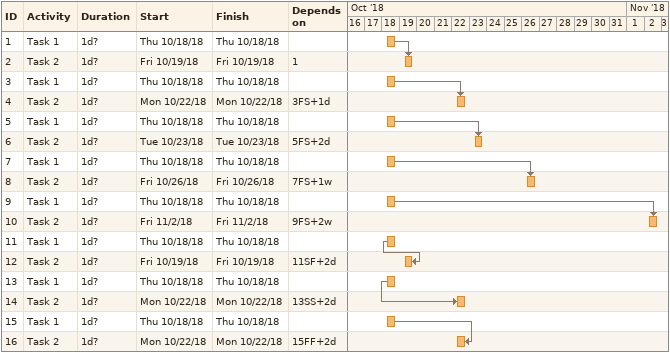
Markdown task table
| ID | Task | Duration | Start | Finish | Predecessors |
|---|---|---|---|---|---|
| 1 | Task 1 | 1d? | 2018-10-18 | 2018-10-18 |  |
| 2 | Task 2 | 1d? | 2018-10-19 | 2018-10-19 | 1 |
| 3 | Task 1 | 1d? | 2018-10-18 | 2018-10-18 |  |
| 4 | Task 2 | 1d? | 2018-10-22 | 2018-10-22 | 3FS+1d |
| 5 | Task 1 | 1d? | 2018-10-18 | 2018-10-18 |  |
| 6 | Task 2 | 1d? | 2018-10-23 | 2018-10-23 | 5FS+2d |
| 7 | Task 1 | 1d? | 2018-10-18 | 2018-10-18 |  |
| 8 | Task 2 | 1d? | 2018-10-26 | 2018-10-26 | 7FS+1w |
| 9 | Task 1 | 1d? | 2018-10-18 | 2018-10-18 |  |
| 10 | Task 2 | 1d? | 2018-11-02 | 2018-11-02 | 9FS+2w |
| 11 | Task 1 | 1d? | 2018-10-18 | 2018-10-18 |  |
| 12 | Task 2 | 1d? | 2018-10-19 | 2018-10-19 | 11SF+2d |
| 13 | Task 1 | 1d? | 2018-10-18 | 2018-10-18 |  |
| 14 | Task 2 | 1d? | 2018-10-22 | 2018-10-22 | 13SS+2d |
| 15 | Task 1 | 1d? | 2018-10-18 | 2018-10-18 |  |
| 16 | Task 2 | 1d? | 2018-10-22 | 2018-10-22 | 15FF+2d |
